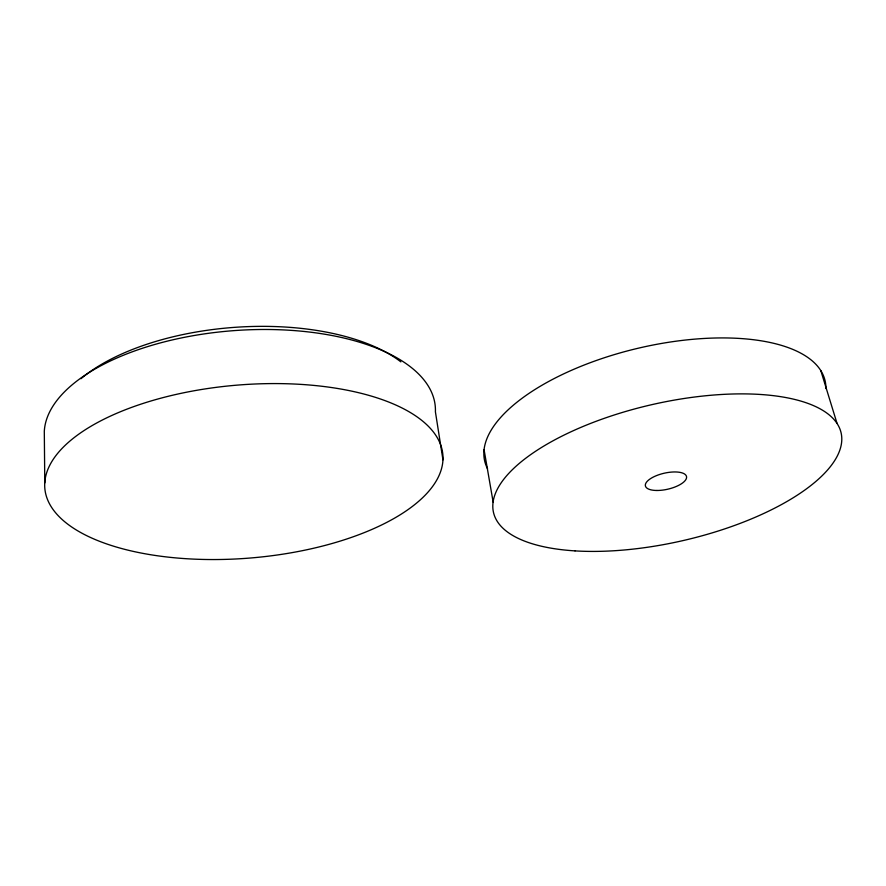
<?xml version="1.0" encoding="UTF-8"?>
<svg xmlns="http://www.w3.org/2000/svg" width="886" height="886" viewBox="0 0 886 886"><rect width="100%" height="100%" fill="white"/><g stroke="black" fill="none" stroke-linecap="round" stroke-linejoin="round"><path stroke-width="1.33" d="M820.79 370.57L837.004 423.298M484.077 449.7L493.148 502.118M442.956 459.834A199.715 86.684 -4.8 0 0 148.195 401.823A199.715 86.684 -4.8 0 0 140.431 552.897A199.715 86.684 -4.8 0 0 442.956 459.834L435.403 411.802A196.05 91.491 -4.4 0 0 244.049 330.002A196.05 91.491 -4.4 0 0 44.3 431.316L44.787 482.903M487.544 468.694A174.863 74.546 -13.3 0 1 637.599 348.364A174.863 74.546 -13.3 0 1 825.918 388.544M80.969 378.71A185.994 87.725 -4.3 0 1 400.86 361.865M656.958 490.479A21.076 8.184 -12.9 0 0 686.539 476.657A21.076 8.184 -12.9 0 0 654.411 476.513A21.076 8.184 -12.9 0 0 656.958 490.479M575.025 550.882A178.285 69.728 -12.9 0 0 841.7 441.394A178.285 69.728 -12.9 0 0 585.281 425.546A178.285 69.728 -12.9 0 0 575.025 550.882"/></g></svg>
